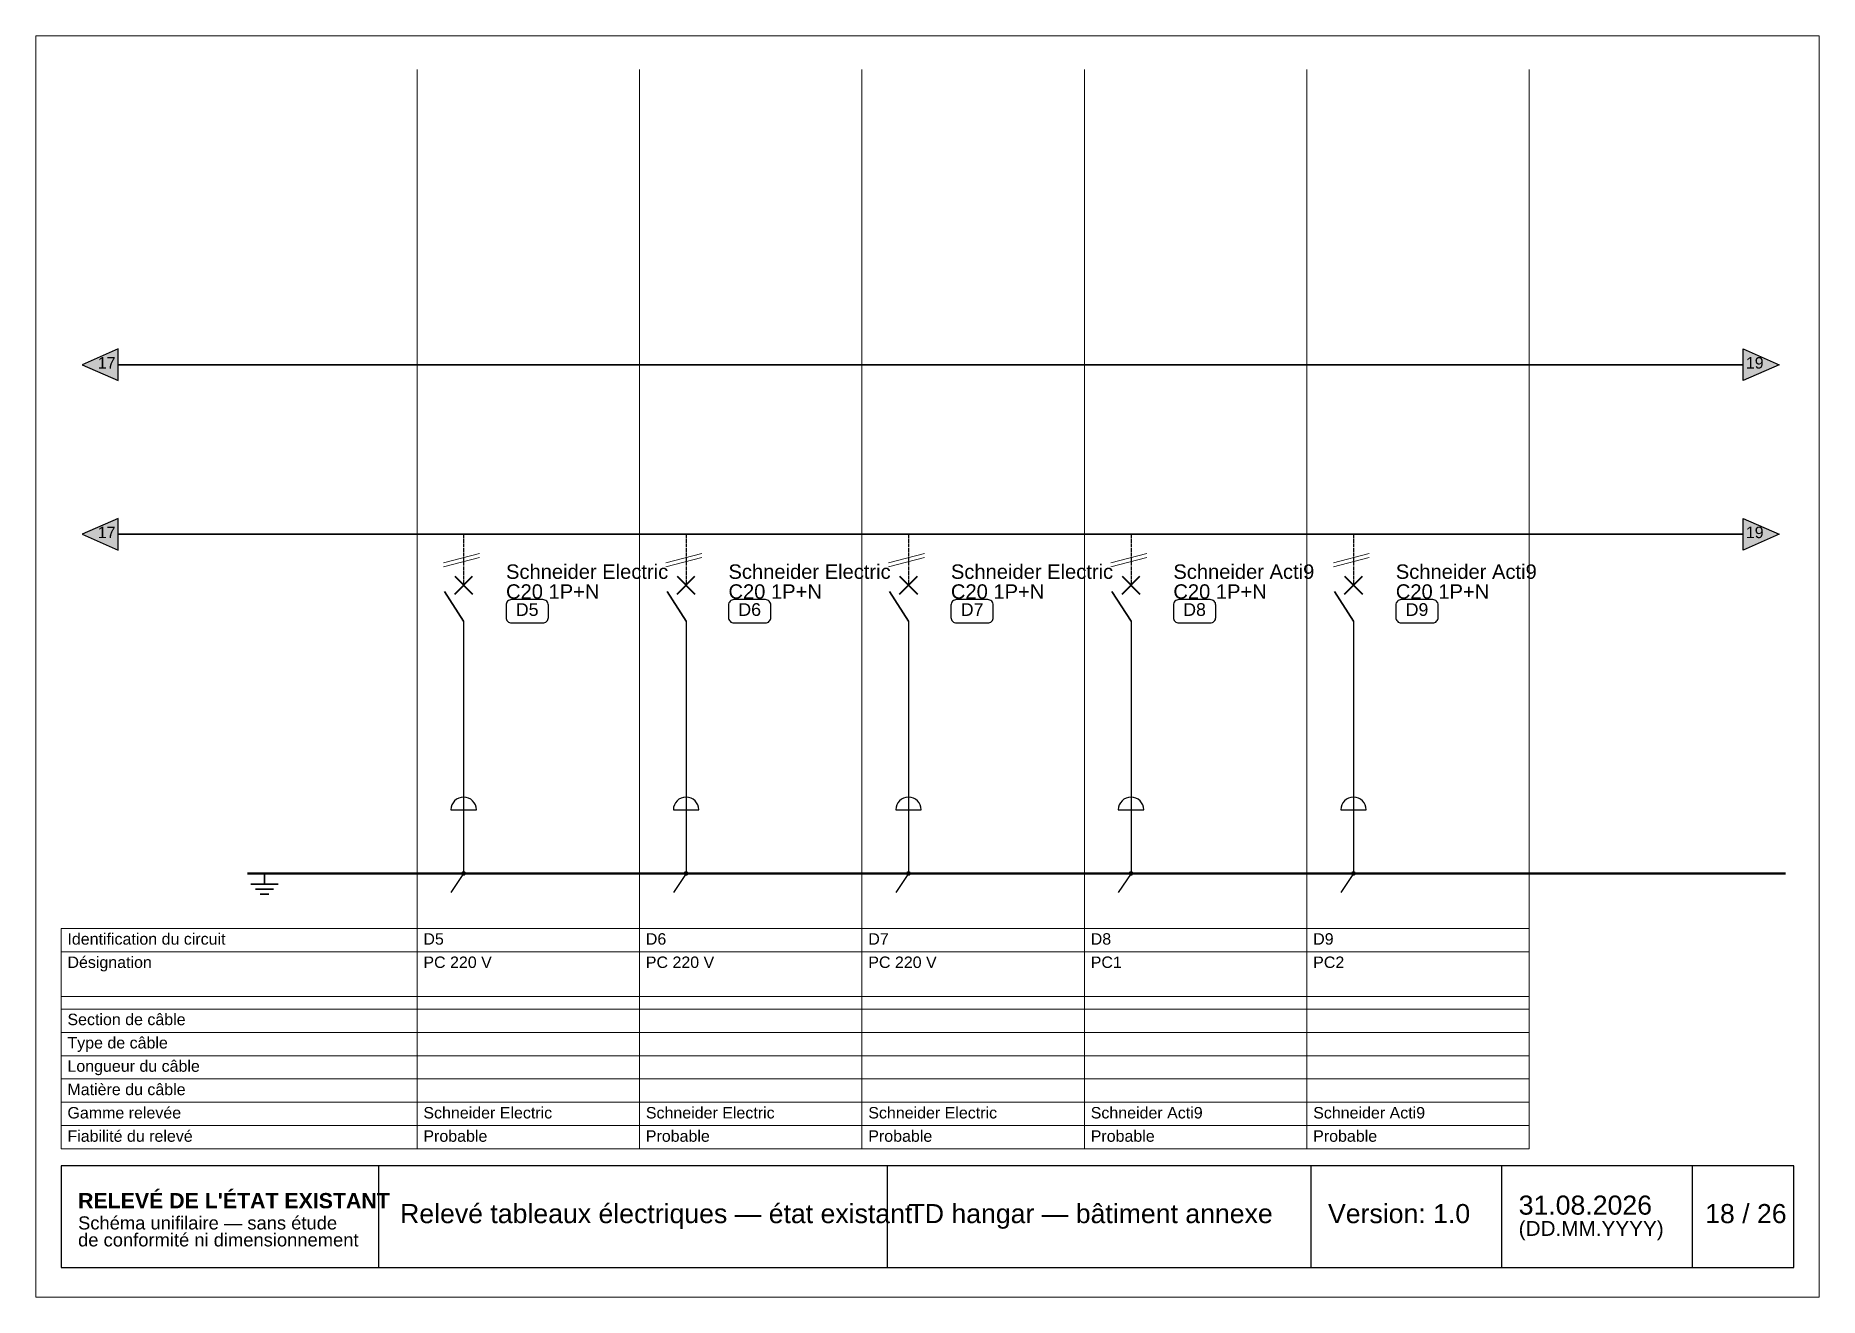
# Paper-space layout '18 - F18 TD HANGAR (3-5)' of a CAD drawing. Header units: millimetres. Extents: x 0 to 297, y 0 to 210.
# The model-space entities are those that its viewports show. They can reach past a viewport. Long polylines and large blocks are cut down to what shows.
import ezdxf
from ezdxf.enums import TextEntityAlignment as Align

# ---------------------------------------------------------------- set-up
doc = ezdxf.new("R2010")
doc.units = ezdxf.units.MM
doc.header["$LTSCALE"] = 0.5
doc.linetypes.add('DASHED', pattern=[1.524, 1.27, -0.254])
for name, color, linetype, lineweight in [('RENVOIS_FOLIO', 5, 'CONTINUOUS', 25), ('SCHEMA', 7, 'CONTINUOUS', 35), ('SCHEMA_PROBABLE', 7, 'DASHED', 35), ('SYMBOLES', 7, 'CONTINUOUS', 25), ('TERRE', 3, 'CONTINUOUS', 50), ('TEXTE', 7, 'CONTINUOUS', 13), ('TRAME', 253, 'CONTINUOUS', 9)]:
    doc.layers.add(name, color=color, linetype=linetype, lineweight=lineweight)
doc.styles.add('SCHEMA', font='arial.ttf')
doc.styles.add('SCHEMA_GRAS', font='arialbd.ttf')

msp = doc.modelspace()

# ---------------------------------------------------------------- hatches: boundary and pattern name
at = {"layer": 'RENVOIS_FOLIO'}
for points in [[(964.76, -532.13), (958.76, -534.78), (964.76, -537.42)], [(1235.3, -532.13), (1241.3, -534.78), (1235.3, -537.42)], [(964.76, -560.35), (958.76, -563), (964.76, -565.65)], [(1235.3, -560.35), (1241.3, -563), (1235.3, -565.65)]]:
    msp.add_hatch(color=7, dxfattribs=at).paths.add_polyline_path(points)
at = {"layer": 'SCHEMA'}
h = msp.add_hatch(color=7, dxfattribs=at)
edge = h.paths.add_edge_path()
edge.add_arc((1022.26, -619.44), 0.388, 0, 360)
h = msp.add_hatch(color=7, dxfattribs=at)
edge = h.paths.add_edge_path()
edge.add_arc((1059.3, -619.44), 0.388, 0, 360)
h = msp.add_hatch(color=7, dxfattribs=at)
edge = h.paths.add_edge_path()
edge.add_arc((1096.34, -619.44), 0.388, 0, 360)
h = msp.add_hatch(color=7, dxfattribs=at)
edge = h.paths.add_edge_path()
edge.add_arc((1133.39, -619.44), 0.388, 0, 360)
h = msp.add_hatch(color=7, dxfattribs=at)
edge = h.paths.add_edge_path()
edge.add_arc((1170.43, -619.44), 0.388, 0, 360)

# ---------------------------------------------------------------- linework, layer by layer
at = {"layer": 'RENVOIS_FOLIO'}
for points in [[(964.76, -532.13), (958.76, -534.78), (964.76, -537.42)], [(1235.3, -532.13), (1241.3, -534.78), (1235.3, -537.42)], [(964.76, -560.35), (958.76, -563), (964.76, -565.65)], [(1235.3, -560.35), (1241.3, -563), (1235.3, -565.65)]]:
    msp.add_lwpolyline(points, close=True, dxfattribs=at)
at = {"layer": 'SCHEMA', "lineweight": 35}
for p, q in [((964.76, -534.78), (1235.3, -534.78)), ((964.76, -563), (1235.3, -563)), ((1019.09, -572.52), (1022.26, -577.46)), ((1056.13, -572.52), (1059.3, -577.46)), ((1093.17, -572.52), (1096.34, -577.46)), ((1130.21, -572.52), (1133.39, -577.46)), ((1167.25, -572.52), (1170.43, -577.46)), ((989.1, -619.44), (989.1, -621.21)), ((986.81, -621.21), (991.39, -621.21)), ((987.62, -622.06), (990.58, -622.06)), ((988.39, -622.9), (989.81, -622.9))]:
    msp.add_line(p, q, dxfattribs=at)
at = {"layer": 'SCHEMA', "lineweight": 40}
for p, q in [((1020.78, -572.95), (1023.74, -569.99)), ((1020.78, -569.99), (1023.74, -572.95)), ((1057.82, -572.95), (1060.78, -569.99)), ((1057.82, -569.99), (1060.78, -572.95)), ((1094.86, -572.95), (1097.83, -569.99)), ((1094.86, -569.99), (1097.83, -572.95)), ((1131.9, -572.95), (1134.87, -569.99)), ((1131.9, -569.99), (1134.87, -572.95)), ((1168.95, -572.95), (1171.91, -569.99)), ((1168.95, -569.99), (1171.91, -572.95))]:
    msp.add_line(p, q, dxfattribs=at)
at = {"layer": 'SCHEMA', "lineweight": 30}
for p, q in [((1022.26, -577.46), (1022.26, -619.44)), ((1059.3, -577.46), (1059.3, -619.44)), ((1096.34, -577.46), (1096.34, -619.44)), ((1133.39, -577.46), (1133.39, -619.44)), ((1170.43, -577.46), (1170.43, -619.44)), ((1020.14, -608.86), (1024.38, -608.86)), ((1057.19, -608.86), (1061.42, -608.86)), ((1094.23, -608.86), (1098.46, -608.86)), ((1131.27, -608.86), (1135.5, -608.86)), ((1168.31, -608.86), (1172.54, -608.86)), ((1022.26, -619.44), (1020.14, -622.62)), ((1059.3, -619.44), (1057.19, -622.62)), ((1096.34, -619.44), (1094.23, -622.62)), ((1133.39, -619.44), (1131.27, -622.62)), ((1170.43, -619.44), (1168.31, -622.62))]:
    msp.add_line(p, q, dxfattribs=at)
for centre in [(1022.26, -608.86), (1059.3, -608.86), (1096.34, -608.86), (1133.39, -608.86), (1170.43, -608.86)]:
    msp.add_arc(centre, 2.12, 0, 180, dxfattribs=at)
at = {"layer": 'SCHEMA_PROBABLE', "lineweight": 30}
for p, q in [((1022.26, -563), (1022.26, -571.47)), ((1059.3, -563), (1059.3, -571.47)), ((1096.34, -563), (1096.34, -571.47)), ((1133.39, -563), (1133.39, -571.47)), ((1170.43, -563), (1170.43, -571.47))]:
    msp.add_line(p, q, dxfattribs=at)
at = {"layer": 'SYMBOLES', "lineweight": 20}
for p, q in [((1018.91, -567.76), (1024.91, -566.17)), ((1018.91, -568.43), (1024.91, -566.85)), ((1055.95, -567.76), (1061.95, -566.17)), ((1055.95, -568.43), (1061.95, -566.85)), ((1092.99, -567.76), (1098.99, -566.17)), ((1092.99, -568.43), (1098.99, -566.85)), ((1130.03, -567.76), (1136.03, -566.17)), ((1130.03, -568.43), (1136.03, -566.85)), ((1167.08, -567.76), (1173.07, -566.17)), ((1167.08, -568.43), (1173.07, -566.85))]:
    msp.add_line(p, q, dxfattribs=at)
at = {"layer": 'SYMBOLES', "lineweight": 15}
for p, q in [((955.23, -628.62), (1199.71, -628.62)), ((955.23, -665.31), (955.23, -628.62)), ((1014.5, -665.31), (1014.5, -628.62)), ((1051.54, -665.31), (1051.54, -628.62)), ((1088.58, -665.31), (1088.58, -628.62)), ((1125.62, -665.31), (1125.62, -628.62)), ((1162.67, -665.31), (1162.67, -628.62)), ((1199.71, -665.31), (1199.71, -628.62)), ((955.23, -632.5), (1199.71, -632.5)), ((955.23, -639.91), (1199.71, -639.91)), ((955.23, -642.02), (1199.71, -642.02)), ((955.23, -645.9), (1199.71, -645.9)), ((955.23, -649.78), (1199.71, -649.78)), ((955.23, -653.66), (1199.71, -653.66)), ((955.23, -657.54), (1199.71, -657.54)), ((955.23, -661.42), (1199.71, -661.42)), ((955.23, -665.31), (1199.71, -665.31))]:
    msp.add_line(p, q, dxfattribs=at)
at = {"layer": 'SYMBOLES', "lineweight": 25}
for p, q in [((1008.15, -685.06), (1008.15, -668.13)), ((1092.82, -685.06), (1092.82, -668.13)), ((1163.37, -685.06), (1163.37, -668.13)), ((1195.12, -685.06), (1195.12, -668.13)), ((1226.87, -685.06), (1226.87, -668.13))]:
    msp.add_line(p, q, dxfattribs=at)
for points in [[(1030.23, -577.75), (1035.45, -577.75, 0.414214), (1036.37, -576.83), (1036.37, -574.78, 0.414214), (1035.45, -573.87), (1030.23, -573.87, 0.414214), (1029.32, -574.78), (1029.32, -576.83, 0.414214)], [(1067.28, -577.75), (1072.5, -577.75, 0.414214), (1073.41, -576.83), (1073.41, -574.78, 0.414214), (1072.5, -573.87), (1067.28, -573.87, 0.414214), (1066.36, -574.78), (1066.36, -576.83, 0.414214)], [(1104.32, -577.75), (1109.54, -577.75, 0.414214), (1110.46, -576.83), (1110.46, -574.78, 0.414214), (1109.54, -573.87), (1104.32, -573.87, 0.414214), (1103.4, -574.78), (1103.4, -576.83, 0.414214)], [(1141.36, -577.75), (1146.58, -577.75, 0.414214), (1147.5, -576.83), (1147.5, -574.78, 0.414214), (1146.58, -573.87), (1141.36, -573.87, 0.414214), (1140.44, -574.78), (1140.44, -576.83, 0.414214)], [(1178.4, -577.75), (1183.62, -577.75, 0.414214), (1184.54, -576.83), (1184.54, -574.78, 0.414214), (1183.62, -573.87), (1178.4, -573.87, 0.414214), (1177.48, -574.78), (1177.48, -576.83, 0.414214)]]:
    msp.add_lwpolyline(points, format="xyb", close=True, dxfattribs=at)
msp.add_lwpolyline([(955.23, -685.06), (1243.77, -685.06), (1243.77, -668.13), (955.23, -668.13)], close=True, dxfattribs=at)
at = {"layer": 'TERRE', "color": 3}
msp.add_line((986.28, -619.44), (1242.36, -619.44), dxfattribs=at)
at = {"layer": 'TERRE', "color": 2, "linetype": 'DASHED'}
msp.add_line((987.69, -619.44), (1242.36, -619.44), dxfattribs=at)
at = {"layer": 'TRAME'}
for p, q in [((1014.5, -665.31), (1014.5, -485.64)), ((1051.54, -665.31), (1051.54, -485.64)), ((1088.58, -665.31), (1088.58, -485.64)), ((1125.62, -665.31), (1125.62, -485.64)), ((1162.67, -665.31), (1162.67, -485.64)), ((1199.71, -665.31), (1199.71, -485.64))]:
    msp.add_line(p, q, dxfattribs=at)

# ---------------------------------------------------------------- texts
at = {"layer": 'TEXTE', "style": 'SCHEMA'}
for s, height, p in [('17', 1.905, (962.82, -535.41)), ('19', 1.905, (1237.24, -535.41)), ('17', 1.905, (962.82, -563.63)), ('19', 1.905, (1237.24, -563.63)), ('D5', 2.117, (1032.84, -576.58)), ('D6', 2.117, (1069.89, -576.58)), ('D7', 2.117, (1106.93, -576.58)), ('D8', 2.117, (1143.97, -576.58)), ('D9', 2.117, (1181.01, -576.58))]:
    msp.add_text(s, height=height, dxfattribs=at).set_placement(p, align=Align.CENTER)
at = {"layer": 'TEXTE'}
for s, height, style, p in [('Schneider Electric', 2.3989, 'SCHEMA', (1029.32, -570.41)), ('Schneider Electric', 2.3989, 'SCHEMA', (1066.36, -570.41)), ('Schneider Electric', 2.3989, 'SCHEMA', (1103.4, -570.41)), ('Schneider Acti9', 2.3989, 'SCHEMA', (1140.44, -570.41)), ('Schneider Acti9', 2.3989, 'SCHEMA', (1177.48, -570.41)), ('C20 1P+N', 2.399, 'SCHEMA', (1029.32, -573.72)), ('C20 1P+N', 2.399, 'SCHEMA', (1066.36, -573.72)), ('C20 1P+N', 2.399, 'SCHEMA', (1103.4, -573.72)), ('C20 1P+N', 2.399, 'SCHEMA', (1140.44, -573.72)), ('C20 1P+N', 2.399, 'SCHEMA', (1177.48, -573.72)), ('Identification du circuit', 1.905, 'SCHEMA', (956.29, -631.3)), ('D5', 1.905, 'SCHEMA', (1015.56, -631.3)), ('D6', 1.905, 'SCHEMA', (1052.6, -631.3)), ('D7', 1.905, 'SCHEMA', (1089.64, -631.3)), ('D8', 1.905, 'SCHEMA', (1126.68, -631.3)), ('D9', 1.905, 'SCHEMA', (1163.72, -631.3)), ('Désignation', 1.905, 'SCHEMA', (956.29, -635.18)), ('PC 220 V', 1.905, 'SCHEMA', (1015.56, -635.18)), ('PC 220 V', 1.905, 'SCHEMA', (1052.6, -635.18)), ('PC 220 V', 1.905, 'SCHEMA', (1089.64, -635.18)), ('PC1', 1.905, 'SCHEMA', (1126.68, -635.18)), ('PC2', 1.905, 'SCHEMA', (1163.72, -635.18)), ('Section de câble', 1.905, 'SCHEMA', (956.29, -644.7)), ('Type de câble', 1.905, 'SCHEMA', (956.29, -648.58)), ('Longueur du câble', 1.905, 'SCHEMA', (956.29, -652.46)), ('Matière du câble', 1.905, 'SCHEMA', (956.29, -656.35)), ('Gamme relevée', 1.905, 'SCHEMA', (956.29, -660.23)), ('Schneider Electric', 1.905, 'SCHEMA', (1015.56, -660.23)), ('Schneider Electric', 1.905, 'SCHEMA', (1052.6, -660.23)), ('Schneider Electric', 1.905, 'SCHEMA', (1089.64, -660.23)), ('Schneider Acti9', 1.905, 'SCHEMA', (1126.68, -660.23)), ('Schneider Acti9', 1.905, 'SCHEMA', (1163.72, -660.23)), ('Fiabilité du relevé', 1.905, 'SCHEMA', (956.29, -664.11)), ('Probable', 1.905, 'SCHEMA', (1015.56, -664.11)), ('Probable', 1.905, 'SCHEMA', (1052.6, -664.11)), ('Probable', 1.905, 'SCHEMA', (1089.64, -664.11)), ('Probable', 1.905, 'SCHEMA', (1126.68, -664.11)), ('Probable', 1.905, 'SCHEMA', (1163.72, -664.11)), ("RELEVÉ DE L'ÉTAT EXISTANT", 2.54, 'SCHEMA_GRAS', (958.06, -675.18)), ('31.08.2026', 3.175, 'SCHEMA', (1197.94, -676.24)), ('Schéma unifilaire — sans étude', 2.1872, 'SCHEMA', (958.06, -678.71)), ('Relevé tableaux électriques — état existant', 3.175, 'SCHEMA', (1011.68, -677.65)), ('TD hangar — bâtiment annexe', 3.175, 'SCHEMA', (1096.34, -677.65)), ('Version: 1.0', 3.175, 'SCHEMA', (1166.19, -677.65)), ('18 / 26', 3.175, 'SCHEMA', (1228.99, -677.65)), ('de conformité ni dimensionnement', 2.1872, 'SCHEMA', (958.06, -681.53)), ('(DD.MM.YYYY)', 2.4694, 'SCHEMA', (1197.94, -679.77))]:
    msp.add_text(s, height=height, dxfattribs=dict(at, style=style)).set_placement(p)

psp = doc.layouts.new('18 - F18 TD HANGAR (3-5)')

# ---------------------------------------------------------------- viewports
at = {"layer": 'VIEWPORTS'}
psp.add_viewport(center=(148.5, 105), size=(297, 210), view_center_point=(1099.5, -585), view_height=210, dxfattribs=at)

doc.saveas('drawing.dxf')
